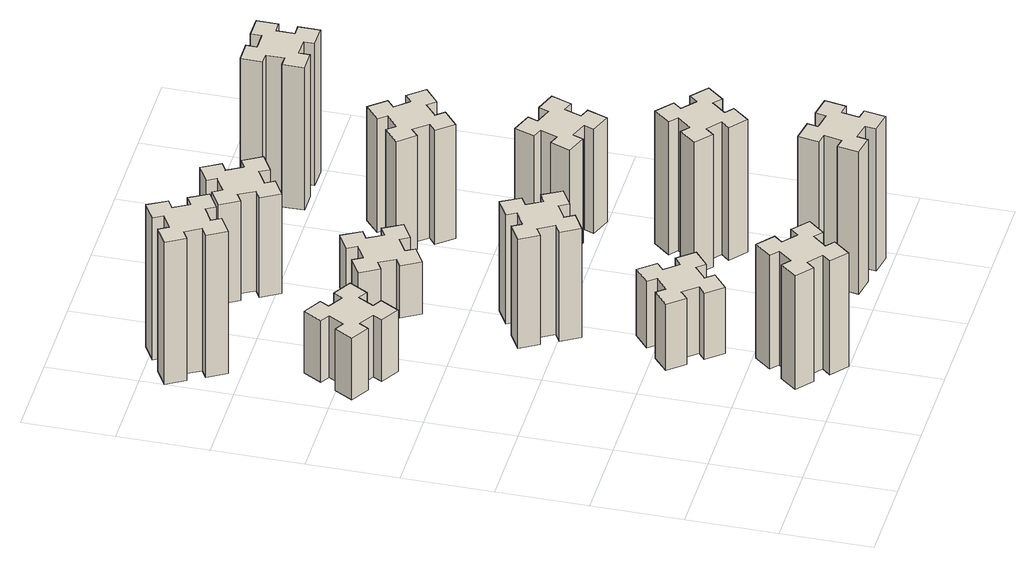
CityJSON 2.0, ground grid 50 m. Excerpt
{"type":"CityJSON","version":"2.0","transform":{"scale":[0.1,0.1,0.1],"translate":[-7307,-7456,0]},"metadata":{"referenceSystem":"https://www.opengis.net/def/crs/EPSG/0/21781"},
"CityObjects":{
"building1":{"type":"Building","attributes":{"class":"1000","function":"1000","usage":"1000","yearOfConstruction":2016,"roofType":"1000","measuredHeight":72,"storeysAboveGround":30,"storeysBelowGround":0},"geometry":[{"type":"Solid","lod":"1","boundaries":[[[[0,1,2,3,4,5,6,7,8,9,10,11,12,13,14,15,16,17,18,19]],[[17,16,20,21]],[[16,15,22,20]],[[15,14,23,22]],[[14,13,24,23]],[[13,12,25,24]],[[12,11,26,25]],[[11,10,27,26]],[[10,9,28,27]],[[9,8,29,28]],[[8,7,30,29]],[[7,6,31,30]],[[6,5,32,31]],[[5,4,33,32]],[[4,3,34,33]],[[3,2,35,34]],[[2,1,36,35]],[[1,0,37,36]],[[0,19,38,37]],[[19,18,39,38]],[[18,17,21,39]],[[24,25,26,27,28,29,30,31,32,33,34,35,36,37,38,39,21,20,22,23]]]]}]},
"building2":{"type":"Building","attributes":{"class":"1000","function":"1000","usage":"1000","yearOfConstruction":2016,"roofType":"1000","measuredHeight":39,"storeysAboveGround":30,"storeysBelowGround":0},"geometry":[{"type":"Solid","lod":"1","boundaries":[[[[40,41,42,43,44,45,46,47,48,49,50,51,52,53,54,55,56,57,58,59]],[[57,56,60,61]],[[56,55,62,60]],[[55,54,63,62]],[[54,53,64,63]],[[53,52,65,64]],[[52,51,66,65]],[[51,50,67,66]],[[50,49,68,67]],[[49,48,69,68]],[[48,47,70,69]],[[47,46,71,70]],[[46,45,72,71]],[[45,44,73,72]],[[44,43,74,73]],[[43,42,75,74]],[[42,41,76,75]],[[41,40,77,76]],[[40,59,78,77]],[[59,58,79,78]],[[58,57,61,79]],[[64,65,66,67,68,69,70,71,72,73,74,75,76,77,78,79,61,60,62,63]]]]}]},
"building3":{"type":"Building","attributes":{"class":"1000","function":"1000","usage":"1000","yearOfConstruction":2016,"roofType":"1000","measuredHeight":90,"storeysAboveGround":30,"storeysBelowGround":0},"geometry":[{"type":"Solid","lod":"1","boundaries":[[[[80,81,82,83,84,85,86,87,88,89,90,91,92,93,94,95,96,97,98,99]],[[97,96,100,101]],[[96,95,102,100]],[[95,94,103,102]],[[94,93,104,103]],[[93,92,105,104]],[[92,91,106,105]],[[91,90,107,106]],[[90,89,108,107]],[[89,88,109,108]],[[88,87,110,109]],[[87,86,111,110]],[[86,85,112,111]],[[85,84,113,112]],[[84,83,114,113]],[[83,82,115,114]],[[82,81,116,115]],[[81,80,117,116]],[[80,99,118,117]],[[99,98,119,118]],[[98,97,101,119]],[[104,105,106,107,108,109,110,111,112,113,114,115,116,117,118,119,101,100,102,103]]]]}]},
"building4":{"type":"Building","attributes":{"class":"1000","function":"1000","usage":"1000","yearOfConstruction":2016,"roofType":"1000","measuredHeight":42,"storeysAboveGround":30,"storeysBelowGround":0},"geometry":[{"type":"Solid","lod":"1","boundaries":[[[[120,121,122,123,124,125,126,127,128,129,130,131,132,133,134,135,136,137,138,139]],[[137,136,140,141]],[[136,135,142,140]],[[135,134,143,142]],[[134,133,144,143]],[[133,132,145,144]],[[132,131,146,145]],[[131,130,147,146]],[[130,129,148,147]],[[129,128,149,148]],[[128,127,150,149]],[[127,126,151,150]],[[126,125,152,151]],[[125,124,153,152]],[[124,123,154,153]],[[123,122,155,154]],[[122,121,156,155]],[[121,120,157,156]],[[120,139,158,157]],[[139,138,159,158]],[[138,137,141,159]],[[144,145,146,147,148,149,150,151,152,153,154,155,156,157,158,159,141,140,142,143]]]]}]},
"building5":{"type":"Building","attributes":{"class":"1000","function":"1000","usage":"1000","yearOfConstruction":2016,"roofType":"1000","measuredHeight":69,"storeysAboveGround":30,"storeysBelowGround":0},"geometry":[{"type":"Solid","lod":"1","boundaries":[[[[160,161,162,163,164,165,166,167,168,169,170,171,172,173,174,175,176,177,178,179]],[[177,176,180,181]],[[176,175,182,180]],[[175,174,183,182]],[[174,173,184,183]],[[173,172,185,184]],[[172,171,186,185]],[[171,170,187,186]],[[170,169,188,187]],[[169,168,189,188]],[[168,167,190,189]],[[167,166,191,190]],[[166,165,192,191]],[[165,164,193,192]],[[164,163,194,193]],[[163,162,195,194]],[[162,161,196,195]],[[161,160,197,196]],[[160,179,198,197]],[[179,178,199,198]],[[178,177,181,199]],[[184,185,186,187,188,189,190,191,192,193,194,195,196,197,198,199,181,180,182,183]]]]}]},
"building6":{"type":"Building","attributes":{"class":"1000","function":"1000","usage":"1000","yearOfConstruction":2016,"roofType":"1000","measuredHeight":33,"storeysAboveGround":30,"storeysBelowGround":0},"geometry":[{"type":"Solid","lod":"1","boundaries":[[[[200,201,202,203,204,205,206,207,208,209,210,211,212,213,214,215,216,217,218,219]],[[217,216,220,221]],[[216,215,222,220]],[[215,214,223,222]],[[214,213,224,223]],[[213,212,225,224]],[[212,211,226,225]],[[211,210,227,226]],[[210,209,228,227]],[[209,208,229,228]],[[208,207,230,229]],[[207,206,231,230]],[[206,205,232,231]],[[205,204,233,232]],[[204,203,234,233]],[[203,202,235,234]],[[202,201,236,235]],[[201,200,237,236]],[[200,219,238,237]],[[219,218,239,238]],[[218,217,221,239]],[[224,225,226,227,228,229,230,231,232,233,234,235,236,237,238,239,221,220,222,223]]]]}]},
"building7":{"type":"Building","attributes":{"class":"1000","function":"1000","usage":"1000","yearOfConstruction":2016,"roofType":"1000","measuredHeight":90,"storeysAboveGround":30,"storeysBelowGround":0},"geometry":[{"type":"Solid","lod":"1","boundaries":[[[[240,241,242,243,244,245,246,247,248,249,250,251,252,253,254,255,256,257,258,259]],[[257,256,260,261]],[[256,255,262,260]],[[255,254,263,262]],[[254,253,264,263]],[[253,252,265,264]],[[252,251,266,265]],[[251,250,267,266]],[[250,249,268,267]],[[249,248,269,268]],[[248,247,270,269]],[[247,246,271,270]],[[246,245,272,271]],[[245,244,273,272]],[[244,243,274,273]],[[243,242,275,274]],[[242,241,276,275]],[[241,240,277,276]],[[240,259,278,277]],[[259,258,279,278]],[[258,257,261,279]],[[264,265,266,267,268,269,270,271,272,273,274,275,276,277,278,279,261,260,262,263]]]]}]},
"building8":{"type":"Building","attributes":{"class":"1000","function":"1000","usage":"1000","yearOfConstruction":2016,"roofType":"1000","measuredHeight":63,"storeysAboveGround":30,"storeysBelowGround":0},"geometry":[{"type":"Solid","lod":"1","boundaries":[[[[280,281,282,283,284,285,286,287,288,289,290,291,292,293,294,295,296,297,298,299]],[[297,296,300,301]],[[296,295,302,300]],[[295,294,303,302]],[[294,293,304,303]],[[293,292,305,304]],[[292,291,306,305]],[[291,290,307,306]],[[290,289,308,307]],[[289,288,309,308]],[[288,287,310,309]],[[287,286,311,310]],[[286,285,312,311]],[[285,284,313,312]],[[284,283,314,313]],[[283,282,315,314]],[[282,281,316,315]],[[281,280,317,316]],[[280,299,318,317]],[[299,298,319,318]],[[298,297,301,319]],[[304,305,306,307,308,309,310,311,312,313,314,315,316,317,318,319,301,300,302,303]]]]}]},
"building9":{"type":"Building","attributes":{"class":"1000","function":"1000","usage":"1000","yearOfConstruction":2016,"roofType":"1000","measuredHeight":84,"storeysAboveGround":30,"storeysBelowGround":0},"geometry":[{"type":"Solid","lod":"1","boundaries":[[[[320,321,322,323,324,325,326,327,328,329,330,331,332,333,334,335,336,337,338,339]],[[337,336,340,341]],[[336,335,342,340]],[[335,334,343,342]],[[334,333,344,343]],[[333,332,345,344]],[[332,331,346,345]],[[331,330,347,346]],[[330,329,348,347]],[[329,328,349,348]],[[328,327,350,349]],[[327,326,351,350]],[[326,325,352,351]],[[325,324,353,352]],[[324,323,354,353]],[[323,322,355,354]],[[322,321,356,355]],[[321,320,357,356]],[[320,339,358,357]],[[339,338,359,358]],[[338,337,341,359]],[[344,345,346,347,348,349,350,351,352,353,354,355,356,357,358,359,341,340,342,343]]]]}]},
"building10":{"type":"Building","attributes":{"class":"1000","function":"1000","usage":"1000","yearOfConstruction":2016,"roofType":"1000","measuredHeight":66,"storeysAboveGround":30,"storeysBelowGround":0},"geometry":[{"type":"Solid","lod":"1","boundaries":[[[[360,361,362,363,364,365,366,367,368,369,370,371,372,373,374,375,376,377,378,379]],[[377,376,380,381]],[[376,375,382,380]],[[375,374,383,382]],[[374,373,384,383]],[[373,372,385,384]],[[372,371,386,385]],[[371,370,387,386]],[[370,369,388,387]],[[369,368,389,388]],[[368,367,390,389]],[[367,366,391,390]],[[366,365,392,391]],[[365,364,393,392]],[[364,363,394,393]],[[363,362,395,394]],[[362,361,396,395]],[[361,360,397,396]],[[360,379,398,397]],[[379,378,399,398]],[[378,377,381,399]],[[384,385,386,387,388,389,390,391,392,393,394,395,396,397,398,399,381,380,382,383]]]]}]},
"building11":{"type":"Building","attributes":{"class":"1000","function":"1000","usage":"1000","yearOfConstruction":2016,"roofType":"1000","measuredHeight":72,"storeysAboveGround":30,"storeysBelowGround":0},"geometry":[{"type":"Solid","lod":"1","boundaries":[[[[400,401,402,403,404,405,406,407,408,409,410,411,412,413,414,415,416,417,418,419]],[[417,416,420,421]],[[416,415,422,420]],[[415,414,423,422]],[[414,413,424,423]],[[413,412,425,424]],[[412,411,426,425]],[[411,410,427,426]],[[410,409,428,427]],[[409,408,429,428]],[[408,407,430,429]],[[407,406,431,430]],[[406,405,432,431]],[[405,404,433,432]],[[404,403,434,433]],[[403,402,435,434]],[[402,401,436,435]],[[401,400,437,436]],[[400,419,438,437]],[[419,418,439,438]],[[418,417,421,439]],[[424,425,426,427,428,429,430,431,432,433,434,435,436,437,438,439,421,420,422,423]]]]}]},
"building12":{"type":"Building","attributes":{"class":"1000","function":"1000","usage":"1000","yearOfConstruction":2016,"roofType":"1000","measuredHeight":90,"storeysAboveGround":30,"storeysBelowGround":0},"geometry":[{"type":"Solid","lod":"1","boundaries":[[[[440,441,442,443,444,445,446,447,448,449,450,451,452,453,454,455,456,457,458,459]],[[457,456,460,461]],[[456,455,462,460]],[[455,454,463,462]],[[454,453,464,463]],[[453,452,465,464]],[[452,451,466,465]],[[451,450,467,466]],[[450,449,468,467]],[[449,448,469,468]],[[448,447,470,469]],[[447,446,471,470]],[[446,445,472,471]],[[445,444,473,472]],[[444,443,474,473]],[[443,442,475,474]],[[442,441,476,475]],[[441,440,477,476]],[[440,459,478,477]],[[459,458,479,478]],[[458,457,461,479]],[[464,465,466,467,468,469,470,471,472,473,474,475,476,477,478,479,461,460,462,463]]]]}]}
},
"vertices":[
[866,193,0],[943,129,0],[904,83,0],[996,6,0],[1073,98,0],[1027,136,0],[1092,213,0],[1138,174,0],[1215,266,0],[1123,343,0],[1084,297,0],[1008,362,0],[1046,408,0],[954,485,0],[877,393,0],[923,354,0],[859,278,0],[813,316,0],[736,224,0],[828,147,0],[859,278,720],[813,316,720],[923,354,720],[877,393,720],[954,485,720],[1046,408,720],[1008,362,720],[1084,297,720],[1123,343,720],[1215,266,720],[1138,174,720],[1092,213,720],[1027,136,720],[1073,98,720],[996,6,720],[904,83,720],[943,129,720],[866,193,720],[828,147,720],[736,224,720],
[406,2367,0],[456,2454,0],[508,2424,0],[568,2528,0],[464,2588,0],[434,2536,0],[347,2586,0],[377,2638,0],[273,2698,0],[213,2594,0],[265,2564,0],[215,2477,0],[163,2507,0],[103,2403,0],[207,2343,0],[237,2395,0],[324,2345,0],[294,2293,0],[398,2233,0],[458,2337,0],[324,2345,390],[294,2293,390],[237,2395,390],[207,2343,390],[103,2403,390],[163,2507,390],[215,2477,390],[265,2564,390],[213,2594,390],[273,2698,390],[377,2638,390],[347,2586,390],[434,2536,390],[464,2588,390],[568,2528,390],[508,2424,390],[456,2454,390],[406,2367,390],[458,2337,390],[398,2233,390],
[224,3426,0],[137,3376,0],[107,3428,0],[3,3368,0],[63,3264,0],[115,3294,0],[165,3207,0],[113,3177,0],[173,3073,0],[277,3133,0],[247,3185,0],[334,3235,0],[364,3183,0],[468,3243,0],[408,3347,0],[356,3317,0],[306,3404,0],[358,3434,0],[298,3538,0],[194,3478,0],[306,3404,900],[358,3434,900],[356,3317,900],[408,3347,900],[468,3243,900],[364,3183,900],[334,3235,900],[247,3185,900],[277,3133,900],[173,3073,900],[113,3177,900],[165,3207,900],[115,3294,900],[63,3264,900],[3,3368,900],[107,3428,900],[137,3376,900],[224,3426,900],[194,3478,900],[298,3538,900],
[943,1002,0],[866,937,0],[828,983,0],[736,906,0],[813,814,0],[859,853,0],[923,776,0],[877,738,0],[954,646,0],[1046,723,0],[1008,769,0],[1084,833,0],[1123,787,0],[1215,864,0],[1138,956,0],[1092,918,0],[1027,994,0],[1073,1033,0],[996,1125,0],[904,1048,0],[1027,994,420],[1073,1033,420],[1092,918,420],[1138,956,420],[1215,864,420],[1123,787,420],[1084,833,420],[1008,769,420],[1046,723,420],[954,646,420],[877,738,420],[923,776,420],[859,853,420],[813,814,420],[736,906,420],[828,983,420],[866,937,420],[943,1002,420],[904,1048,420],[996,1125,420],
[1096,1637,0],[1046,1724,0],[1098,1754,0],[1038,1858,0],[934,1798,0],[964,1746,0],[877,1696,0],[847,1748,0],[743,1688,0],[803,1584,0],[855,1614,0],[905,1527,0],[853,1497,0],[913,1393,0],[1017,1453,0],[987,1505,0],[1074,1555,0],[1104,1503,0],[1208,1563,0],[1148,1667,0],[1074,1555,690],[1104,1503,690],[987,1505,690],[1017,1453,690],[913,1393,690],[853,1497,690],[905,1527,690],[855,1614,690],[803,1584,690],[743,1688,690],[847,1748,690],[877,1696,690],[964,1746,690],[934,1798,690],[1038,1858,690],[1098,1754,690],[1046,1724,690],[1096,1637,690],[1148,1667,690],[1208,1563,690],
[855,2454,0],[905,2367,0],[853,2337,0],[913,2233,0],[1017,2293,0],[987,2345,0],[1074,2395,0],[1104,2343,0],[1208,2403,0],[1148,2507,0],[1096,2477,0],[1046,2564,0],[1098,2594,0],[1038,2698,0],[934,2638,0],[964,2586,0],[877,2536,0],[847,2588,0],[743,2528,0],[803,2424,0],[877,2536,330],[847,2588,330],[964,2586,330],[934,2638,330],[1038,2698,330],[1098,2594,330],[1046,2564,330],[1096,2477,330],[1148,2507,330],[1208,2403,330],[1104,2343,330],[1074,2395,330],[987,2345,330],[1017,2293,330],[913,2233,330],[853,2337,330],[905,2367,330],[855,2454,330],[803,2424,330],[743,2528,330],
[1884,345,0],[1785,362,0],[1796,421,0],[1677,442,0],[1657,324,0],[1716,314,0],[1698,215,0],[1639,226,0],[1618,107,0],[1737,87,0],[1747,146,0],[1845,128,0],[1835,69,0],[1953,48,0],[1974,167,0],[1915,177,0],[1932,275,0],[1991,265,0],[2012,383,0],[1894,404,0],[1932,275,900],[1991,265,900],[1915,177,900],[1974,167,900],[1953,48,900],[1835,69,900],[1845,128,900],[1747,146,900],[1737,87,900],[1618,107,900],[1639,226,900],[1698,215,900],[1716,314,900],[1657,324,900],[1677,442,900],[1796,421,900],[1785,362,900],[1884,345,900],[1894,404,900],[2012,383,900],
[1096,3217,0],[1046,3304,0],[1098,3334,0],[1038,3438,0],[934,3378,0],[964,3326,0],[877,3276,0],[847,3328,0],[743,3268,0],[803,3164,0],[855,3194,0],[905,3107,0],[853,3077,0],[913,2973,0],[1017,3033,0],[987,3085,0],[1074,3135,0],[1104,3083,0],[1208,3143,0],[1148,3247,0],[1074,3135,630],[1104,3083,630],[987,3085,630],[1017,3033,630],[913,2973,630],[853,3077,630],[905,3107,630],[855,3194,630],[803,3164,630],[743,3268,630],[847,3328,630],[877,3276,630],[964,3326,630],[934,3378,630],[1038,3438,630],[1098,3334,630],[1046,3304,630],[1096,3217,630],[1148,3247,630],[1208,3143,630],
[1867,876,0],[1932,953,0],[1978,914,0],[2055,1006,0],[1963,1083,0],[1924,1037,0],[1848,1102,0],[1886,1148,0],[1794,1225,0],[1717,1133,0],[1763,1094,0],[1699,1018,0],[1653,1056,0],[1576,964,0],[1668,887,0],[1706,933,0],[1783,869,0],[1744,823,0],[1836,746,0],[1913,838,0],[1783,869,840],[1744,823,840],[1706,933,840],[1668,887,840],[1576,964,840],[1653,1056,840],[1699,1018,840],[1763,1094,840],[1717,1133,840],[1794,1225,840],[1886,1148,840],[1848,1102,840],[1924,1037,840],[1963,1083,840],[2055,1006,840],[1978,914,840],[1932,953,840],[1867,876,840],[1913,838,840],[1836,746,840],
[1900,1812,0],[1806,1846,0],[1827,1902,0],[1714,1943,0],[1673,1830,0],[1729,1810,0],[1695,1716,0],[1639,1737,0],[1597,1624,0],[1710,1583,0],[1731,1639,0],[1825,1605,0],[1804,1549,0],[1917,1507,0],[1958,1620,0],[1902,1641,0],[1936,1735,0],[1992,1714,0],[2033,1827,0],[1920,1868,0],[1936,1735,660],[1992,1714,660],[1902,1641,660],[1958,1620,660],[1917,1507,660],[1804,1549,660],[1825,1605,660],[1731,1639,660],[1710,1583,660],[1597,1624,660],[1639,1737,660],[1695,1716,660],[1729,1810,660],[1673,1830,660],[1714,1943,660],[1827,1902,660],[1806,1846,660],[1900,1812,660],[1920,1868,660],[2033,1827,660],
[1499,2433,0],[1563,2356,0],[1517,2318,0],[1594,2226,0],[1686,2303,0],[1648,2349,0],[1724,2413,0],[1763,2367,0],[1855,2444,0],[1778,2536,0],[1732,2498,0],[1667,2574,0],[1713,2613,0],[1636,2705,0],[1544,2628,0],[1583,2582,0],[1506,2517,0],[1468,2563,0],[1376,2486,0],[1453,2394,0],[1506,2517,720],[1468,2563,720],[1583,2582,720],[1544,2628,720],[1636,2705,720],[1713,2613,720],[1667,2574,720],[1732,2498,720],[1778,2536,720],[1855,2444,720],[1763,2367,720],[1724,2413,720],[1648,2349,720],[1686,2303,720],[1594,2226,720],[1517,2318,720],[1563,2356,720],[1499,2433,720],[1453,2394,720],[1376,2486,720],
[1765,3095,0],[1865,3095,0],[1865,3035,0],[1985,3035,0],[1985,3155,0],[1925,3155,0],[1925,3255,0],[1985,3255,0],[1985,3375,0],[1865,3375,0],[1865,3315,0],[1765,3315,0],[1765,3375,0],[1645,3375,0],[1645,3255,0],[1705,3255,0],[1705,3155,0],[1645,3155,0],[1645,3035,0],[1765,3035,0],[1705,3155,900],[1645,3155,900],[1705,3255,900],[1645,3255,900],[1645,3375,900],[1765,3375,900],[1765,3315,900],[1865,3315,900],[1865,3375,900],[1985,3375,900],[1985,3255,900],[1925,3255,900],[1925,3155,900],[1985,3155,900],[1985,3035,900],[1865,3035,900],[1865,3095,900],[1765,3095,900],[1765,3035,900],[1645,3035,900]
]}
